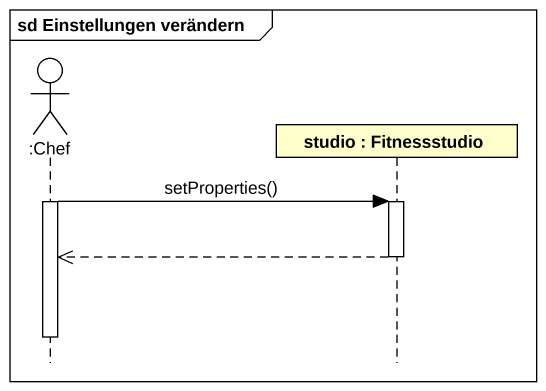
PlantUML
@startuml
mainframe sd Einstellungen verändern
hide footbox
actor ":Chef" as Chef
participant "studio : Fitnessstudio" as studio

activate Chef
Chef -> studio : setProperties()
activate studio
studio -->> Chef
deactivate studio
deactivate Chef
@enduml
